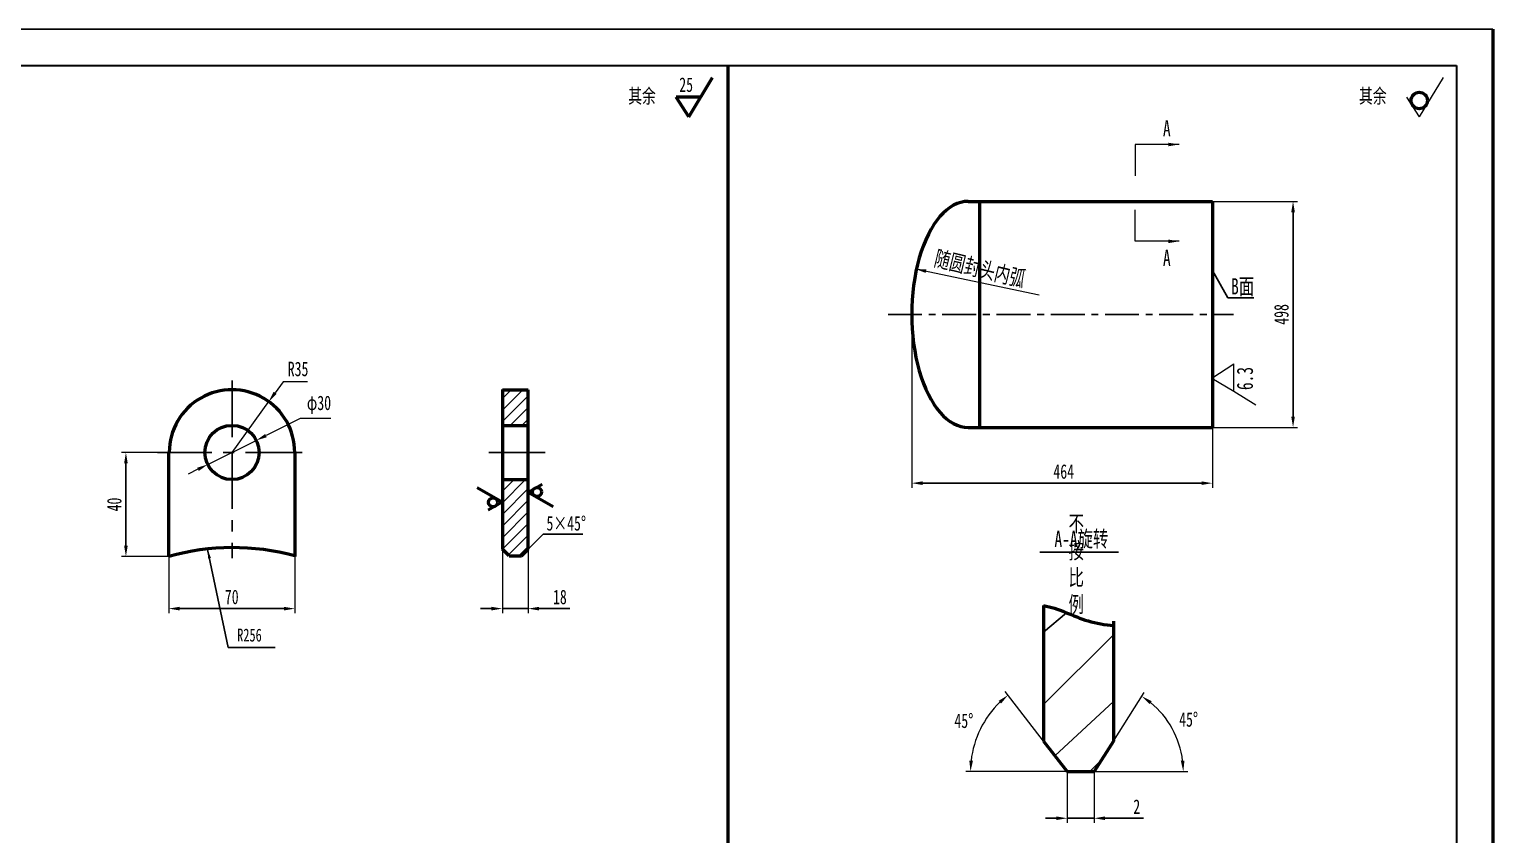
# Model space of a CAD drawing. Header units: millimetres. Extents: x 14092 to 63012, y 39469 to 71324.
# Drawn here: x 31538 to 34775, y 42566 to 44347 of the extents above; entities that cross this region are included whole.
import ezdxf

# ---------------------------------------------------------------- set-up
doc = ezdxf.new("R2010")
doc.units = ezdxf.units.MM
for name, pattern in [('CENTER', [50.8, 31.75, -6.35, 6.35, -6.35]), ('CENTERX2', [4, 2.5, -0.5, 0.5, -0.5]), ('PHANTOM2', [31.75, 15.875, -3.175, 3.175, -3.175, 3.175, -3.175])]:
    doc.linetypes.add(name, pattern=pattern)
doc.layers.get('0').update_dxf_attribs({"lineweight": 60})
doc.layers.get('DEFPOINTS').update_dxf_attribs({"color": 1, "linetype": 'PHANTOM2', "lineweight": 30})
doc.layers.add('CCX', color=1, linetype='Continuous', lineweight=30)
doc.layers.add('DD', color=1, linetype='CENTER', lineweight=30)
doc.styles.add('HZ', font='SIMFANG.TTF', dxfattribs={"width": 0.7})
doc.styles.add('HZ123', font='SIMFANG.TTF', dxfattribs={"width": 0.7, "height": 2.5})
doc.dimstyles.new('ISO-25', dxfattribs={"dimscale": 8, "dimtxt": 4, "dimasz": 3, "dimexe": 1.25, "dimexo": 0, "dimgap": 1.2, "dimtad": 1, "dimdec": 0, "dimtxsty": 'HZ', "dimcen": 2.5, "dimadec": 0, "dimazin": 0, "dimtm": 1e-09, "dimtfac": 8, "dimtdec": 0, "dimtmove": 0, "dimatfit": 3, "dimfxl": 1, "dimarcsym": 0})
doc.dimstyles.new('ISO-25$0', dxfattribs={"dimscale": 8, "dimtxt": 4, "dimasz": 3, "dimexe": 1.25, "dimexo": 0, "dimgap": 1.2, "dimtad": 1, "dimdec": 0, "dimtxsty": 'HZ', "dimcen": 0, "dimclrd": 256, "dimclrt": 256, "dimadec": 0, "dimazin": 0, "dimtm": 1e-09, "dimtfac": 8, "dimtdec": 0, "dimtmove": 0, "dimatfit": 2, "dimfxl": 1, "dimlwd": -1, "dimarcsym": 0})
doc.dimstyles.new('ISO-25$2', dxfattribs={"dimscale": 8, "dimtxt": 4, "dimasz": 3, "dimexe": 1.25, "dimexo": 0, "dimgap": 1.5, "dimtad": 2, "dimtih": 1, "dimtoh": 1, "dimdec": 0, "dimdsep": 46, "dimtxsty": 'HZ', "dimcen": 3, "dimadec": 0, "dimazin": 0, "dimtm": 1e-09, "dimtfac": 8, "dimtdec": 0, "dimtmove": 0, "dimatfit": 3, "dimfxl": 1, "dimarcsym": 0})
doc.dimstyles.new('ISO-25$3', dxfattribs={"dimscale": 8, "dimtxt": 4, "dimasz": 3, "dimexe": 1.25, "dimexo": 0, "dimgap": 1.5, "dimtad": 2, "dimtih": 1, "dimtoh": 1, "dimdec": 0, "dimdsep": 46, "dimtxsty": 'HZ', "dimcen": -2.5, "dimadec": 0, "dimazin": 0, "dimtm": 1e-09, "dimtfac": 8, "dimtdec": 0, "dimtmove": 0, "dimatfit": 3, "dimldrblk": 'NONE', "dimfxl": 1, "dimarcsym": 0})
doc.dimstyles.new('ISO-25$4', dxfattribs={"dimscale": 8, "dimtxt": 4, "dimasz": 3.5, "dimexe": 1.25, "dimexo": 0, "dimgap": 1.2, "dimtad": 1, "dimtih": 1, "dimtoh": 1, "dimdec": 0, "dimdsep": 46, "dimtxsty": 'HZ', "dimcen": 2.5, "dimadec": 0, "dimazin": 0, "dimtm": 1e-09, "dimtfac": 8, "dimtdec": 0, "dimtmove": 0, "dimatfit": 3, "dimfxl": 1, "dimarcsym": 0})

# ---------------------------------------------------------------- blocks, each defined once
blk = doc.blocks.new('*D66')
at = {"layer": 'CCX', "color": 0, "lineweight": -2}
for p, q in [((33489.7, 43716.4), (33489.7, 43333.1)), ((34154.7, 43466.4), (34154.7, 43333.1))]:
    blk.add_line(p, q, dxfattribs=at)
at = {"layer": 'CCX'}
blk.add_line((33513.7, 43343.1), (34130.7, 43343.1), dxfattribs=at)
for points in [[(33513.7, 43347.1), (33513.7, 43339.1), (33489.7, 43343.1)], [(34130.7, 43347.1), (34130.7, 43339.1), (34154.7, 43343.1)]]:
    blk.add_solid(points, dxfattribs=at)
at = {"layer": 'DEFPOINTS', "color": 0}
for p in [(33489.7, 43716.4), (34154.7, 43466.4), (34154.7, 43343.1)]:
    blk.add_point(p, dxfattribs=at)
at = {"layer": 'CCX', "insert": (33825.9, 43368.7), "char_height": 32, "attachment_point": 5, "style": 'HZ'}
blk.add_mtext('464', dxfattribs=at)
blk = doc.blocks.new('*D67')
at = {"layer": 'CCX', "color": 0, "lineweight": -2}
for p, q in [((34154.7, 43966.4), (34343.1, 43966.4)), ((34154.7, 43466.4), (34343.1, 43466.4))]:
    blk.add_line(p, q, dxfattribs=at)
at = {"layer": 'CCX'}
blk.add_line((34333.1, 43942.4), (34333.1, 43490.4), dxfattribs=at)
for points in [[(34329.1, 43942.4), (34337.1, 43942.4), (34333.1, 43966.4)], [(34329.1, 43490.4), (34337.1, 43490.4), (34333.1, 43466.4)]]:
    blk.add_solid(points, dxfattribs=at)
at = {"layer": 'DEFPOINTS', "color": 0}
for p in [(34154.7, 43966.4), (34154.7, 43466.4), (34333.1, 43466.4)]:
    blk.add_point(p, dxfattribs=at)
at = {"layer": 'CCX', "insert": (34307.5, 43716.4), "char_height": 32, "attachment_point": 5, "rotation": 90, "style": 'HZ'}
blk.add_mtext('498', dxfattribs=at)
blk = doc.blocks.new('*D63')
at = {"layer": 'CCX', "color": 0, "lineweight": -2}
for p, q in [((33833.5, 42705.2), (33833.5, 42592)), ((33893.3, 42705.2), (33893.3, 42592))]:
    blk.add_line(p, q, dxfattribs=at)
at = {"layer": 'CCX'}
for p, q in [((33809.5, 42602), (33785.5, 42602)), ((33833.5, 42602), (33893.3, 42602)), ((33917.3, 42602), (34002.2, 42602))]:
    blk.add_line(p, q, dxfattribs=at)
for points in [[(33809.5, 42606), (33809.5, 42598), (33833.5, 42602)], [(33917.3, 42606), (33917.3, 42598), (33893.3, 42602)]]:
    blk.add_solid(points, dxfattribs=at)
at = {"layer": 'DEFPOINTS', "color": 0}
for p in [(33833.5, 42705.2), (33893.3, 42705.2), (33893.3, 42602)]:
    blk.add_point(p, dxfattribs=at)
at = {"layer": 'CCX', "insert": (33987.4, 42627.6), "char_height": 32, "attachment_point": 5, "style": 'HZ'}
blk.add_mtext('2', dxfattribs=at)
blk = doc.blocks.new('*D68')
at = {"layer": 'CCX', "color": 0, "lineweight": -2}
for p, q in [((33781.3, 42772.8), (33696.6, 42882.3)), ((33833.5, 42705.2), (33609.7, 42705.2))]:
    blk.add_line(p, q, dxfattribs=at)
blk.add_arc((33833.5, 42705.2), 213.8, 134.1498, 173.5646, dxfattribs=at)
at = {"layer": 'CCX', "color": 0}
for points in [[(33682, 42861.7), (33687.2, 42855.6), (33702.8, 42874.4)], [(33625.1, 42729), (33617.1, 42729.4), (33619.7, 42705.2)]]:
    blk.add_solid(points, dxfattribs=at)
at = {"layer": 'DEFPOINTS', "color": 0}
for p in [(33658.1, 42827.4), (33781.3, 42772.8), (33833.5, 42705.2), (33833.5, 42705.2), (33893.3, 42705.2)]:
    blk.add_point(p, dxfattribs=at)
at = {"layer": 'CCX', "color": 0, "insert": (33605, 42817.4), "char_height": 32, "attachment_point": 5, "style": 'HZ'}
blk.add_mtext('45%%d', dxfattribs=at)
blk = doc.blocks.new('*D69')
at = {"layer": 'CCX', "color": 0, "lineweight": -2}
for p, q in [((33936, 42772.8), (34004, 42880.2)), ((33893.3, 42705.2), (34100.4, 42705.2))]:
    blk.add_line(p, q, dxfattribs=at)
blk.add_arc((33893.3, 42705.2), 197.1, 6.9819, 50.6969, dxfattribs=at)
at = {"layer": 'CCX', "color": 0}
for points in [[(34015.8, 42854.5), (34020.5, 42861), (33998.7, 42871.8)], [(34092.9, 42729.4), (34084.9, 42729), (34090.4, 42705.2)]]:
    blk.add_solid(points, dxfattribs=at)
at = {"layer": 'DEFPOINTS', "color": 0}
for p in [(33936, 42772.8), (34079.4, 42770.1), (33833.5, 42705.2), (33893.3, 42705.2), (33893.3, 42705.2)]:
    blk.add_point(p, dxfattribs=at)
at = {"layer": 'CCX', "color": 0, "insert": (34102.1, 42820.2), "char_height": 32, "attachment_point": 5, "style": 'HZ'}
blk.add_mtext('45%%d', dxfattribs=at)
blk = doc.blocks.new('*D159')
at = {"layer": 'CCX', "color": 0, "lineweight": -2}
for p, q in [((32137.5, 43486), (32061.6, 43448.3)), ((32205.2, 43486), (32137.5, 43486)), ((31932.6, 43384.3), (32040.1, 43437.7)), ((31911.1, 43373.7), (31889.6, 43363))]:
    blk.add_line(p, q, dxfattribs=at)
at = {"layer": 'CCX', "color": 0}
for points in [[(32059.8, 43451.9), (32063.4, 43444.7), (32040.1, 43437.7)], [(31909.3, 43377.3), (31912.9, 43370.1), (31932.6, 43384.3)]]:
    blk.add_solid(points, dxfattribs=at)
at = {"layer": 'DEFPOINTS', "color": 0}
for p in [(32040.1, 43437.7), (31932.6, 43384.3)]:
    blk.add_point(p, dxfattribs=at)
at = {"layer": 'CCX', "color": 0, "insert": (32178.7, 43516.4), "char_height": 32, "attachment_point": 5, "style": 'HZ'}
blk.add_mtext('φ30', dxfattribs=at)
blk = doc.blocks.new('_None')
blk = doc.blocks.new('*D160')
at = {"layer": 'CCX', "color": 0, "lineweight": -2}
for p, q in [((31846.4, 43180.8), (31846.4, 43055.6)), ((32125.2, 43180.8), (32125.2, 43055.6))]:
    blk.add_line(p, q, dxfattribs=at)
at = {"layer": 'CCX'}
blk.add_line((31870.4, 43065.6), (32101.2, 43065.6), dxfattribs=at)
for points in [[(31870.4, 43069.6), (31870.4, 43061.6), (31846.4, 43065.6)], [(32101.2, 43069.6), (32101.2, 43061.6), (32125.2, 43065.6)]]:
    blk.add_solid(points, dxfattribs=at)
at = {"layer": 'DEFPOINTS', "color": 0}
for p in [(31846.4, 43180.8), (32125.2, 43180.8), (32125.2, 43065.6)]:
    blk.add_point(p, dxfattribs=at)
at = {"layer": 'CCX', "insert": (31985.8, 43091.2), "char_height": 32, "attachment_point": 5, "style": 'HZ'}
blk.add_mtext('70', dxfattribs=at)
blk = doc.blocks.new('*D161')
at = {"layer": 'CCX', "color": 0, "lineweight": -2}
for p, q in [((32584.3, 43197.1), (32584.3, 43055.6)), ((32641.5, 43197.1), (32641.5, 43055.6))]:
    blk.add_line(p, q, dxfattribs=at)
at = {"layer": 'CCX'}
for p, q in [((32560.3, 43065.6), (32536.3, 43065.6)), ((32584.3, 43065.6), (32641.5, 43065.6)), ((32665.5, 43065.6), (32733.6, 43065.6))]:
    blk.add_line(p, q, dxfattribs=at)
for points in [[(32560.3, 43069.6), (32560.3, 43061.6), (32584.3, 43065.6)], [(32665.5, 43069.6), (32665.5, 43061.6), (32641.5, 43065.6)]]:
    blk.add_solid(points, dxfattribs=at)
at = {"layer": 'DEFPOINTS', "color": 0}
for p in [(32584.3, 43197.1), (32641.5, 43197.1), (32641.5, 43065.6)]:
    blk.add_point(p, dxfattribs=at)
at = {"layer": 'CCX', "insert": (32711.6, 43091.2), "char_height": 32, "attachment_point": 5, "style": 'HZ'}
blk.add_mtext('18', dxfattribs=at)
blk = doc.blocks.new('*D162')
at = {"layer": 'CCX', "color": 0, "lineweight": -2}
for p, q in [((32099.4, 43567.5), (32081.7, 43543)), ((32153.7, 43567.5), (32099.4, 43567.5)), ((31986.4, 43411), (32067.7, 43523.5))]:
    blk.add_line(p, q, dxfattribs=at)
at = {"layer": 'CCX', "color": 0}
blk.add_solid([(32078.5, 43545.3), (32085, 43540.6), (32067.7, 43523.5)], dxfattribs=at)
at = {"layer": 'DEFPOINTS', "color": 0}
for p in [(32067.7, 43523.5), (31986.4, 43411)]:
    blk.add_point(p, dxfattribs=at)
at = {"layer": 'CCX', "color": 0, "insert": (32132.5, 43595.5), "char_height": 32, "attachment_point": 5, "style": 'HZ'}
blk.add_mtext('R35', dxfattribs=at)
blk = doc.blocks.new('*D163')
at = {"layer": 'CCX', "color": 0, "lineweight": -2}
for p, q in [((31821.9, 43411), (31741.8, 43411)), ((31846.4, 43180.8), (31741.8, 43180.8))]:
    blk.add_line(p, q, dxfattribs=at)
at = {"layer": 'CCX'}
blk.add_line((31751.8, 43387), (31751.8, 43204.8), dxfattribs=at)
for points in [[(31747.8, 43387), (31755.8, 43387), (31751.8, 43411)], [(31747.8, 43204.8), (31755.8, 43204.8), (31751.8, 43180.8)]]:
    blk.add_solid(points, dxfattribs=at)
at = {"layer": 'DEFPOINTS', "color": 0}
for p in [(31821.9, 43411), (31751.8, 43180.8), (31846.4, 43180.8)]:
    blk.add_point(p, dxfattribs=at)
at = {"layer": 'CCX', "insert": (31726.2, 43295.9), "char_height": 32, "attachment_point": 5, "rotation": 90, "style": 'HZ'}
blk.add_mtext('40', dxfattribs=at)

msp = doc.modelspace()

# ---------------------------------------------------------------- hatches: boundary and pattern name
at = {"layer": 'CCX', "ltscale": 200}
h = msp.add_hatch(dxfattribs=at)
h.set_pattern_fill('ANSI31', color=256, scale=5.714286, style=0)
h.set_pattern_definition([(45, (30643.123, 31428.757), (-12.828937, 12.828937), [])])
h.paths.add_polyline_path([(32641.5, 43549.8), (32584.3, 43549.8), (32584.3, 43471), (32641.5, 43471)])
h.paths.add_polyline_path([(32641.5, 43323.3), (32641.3, 43323.4), (32641.5, 43323.5), (32641.5, 43351), (32584.3, 43351), (32584.3, 43197.1), (32599.4, 43182.1), (32626.4, 43182.1), (32641.5, 43197.1)])
at = {"layer": 'CCX'}
h = msp.add_hatch(dxfattribs=at)
h.set_pattern_fill('ANSI31', color=256, scale=55.803571, style=0)
h.set_pattern_definition([(45, (30830.79, 41907.26), (-125.283, 125.283), [])])
edge = h.paths.add_edge_path()
edge.add_line((33781.3, 42772.8), (33833.5, 42705.2))
edge.add_line((33833.5, 42705.2), (33893.3, 42705.2))
edge.add_line((33893.3, 42705.2), (33936, 42772.8))
edge.add_line((33936, 42772.8), (33936, 43028.5))
edge.add_spline(control_points=[(33936, 43028.5), (33917, 43029.8), (33864, 43038.1), (33813.4, 43067.4), (33781.3, 43072.4)], knot_values=[204.414363, 204.414363, 204.414363, 204.414363, 255.650225, 348.94346, 348.94346, 348.94346, 348.94346], degree=3, periodic=0)
edge.add_line((33781.3, 43072.4), (33781.3, 42772.8))

# ---------------------------------------------------------------- linework, layer by layer
at = {"color": 7}
msp.add_line((34774.7, 44347), (34774.7, 39595), dxfattribs=at)
at = {"lineweight": 35}
for p, q in [((28246.7, 44267), (34694.7, 44267)), ((34694.7, 44267), (34694.7, 39675))]:
    msp.add_line(p, q, dxfattribs=at)
for p, q in [((33082.7, 44267), (33082.7, 41971)), ((33614.7, 43966.4), (34154.7, 43966.4)), ((34154.7, 43966.4), (34154.7, 43466.4)), ((32584.3, 43550.4), (32584.3, 43197.1)), ((32584.3, 43549.8), (32641.5, 43549.8)), ((32641.5, 43197.1), (32641.5, 43549.9)), ((32584.3, 43471), (32641, 43471)), ((33614.7, 43466.4), (34154.7, 43466.4)), ((31846.4, 43180.8), (31846.4, 43411)), ((32125.2, 43410.6), (32125.2, 43182.1)), ((32585, 43351), (32641.2, 43351)), ((32641.3, 43323.4), (32672.1, 43340.9)), ((32583.8, 43300.9), (32528.7, 43333)), ((32641.3, 43323.4), (32696.4, 43291.2)), ((32583.8, 43300.9), (32553.1, 43283.3)), ((32125.2, 43182.1), (32125.2, 43180.8)), ((32599.4, 43182.1), (32584.3, 43197.1)), ((32599.4, 43182.1), (32626.4, 43182.1)), ((32626.4, 43182.1), (32641.5, 43197.1)), ((33781.3, 43072.4), (33781.3, 42772.8)), ((33936, 43037.6), (33936, 42772.8)), ((33781.3, 42772.8), (33833.5, 42705.2)), ((33936, 42772.8), (33893.3, 42705.2)), ((33833.5, 42705.2), (33893.3, 42705.2))]:
    msp.add_line(p, q)
at = {"ltscale": 8}
for p, q in [((32996.7, 44153.7), (33049.4, 44240.6)), ((32996.7, 44153.7), (32968.6, 44196.9)), ((33022.9, 44196.9), (32968.6, 44196.9))]:
    msp.add_line(p, q, dxfattribs=at)
at = {"lineweight": -3, "ltscale": 8}
for p, q in [((34613.1, 44153.7), (34665.8, 44240.6)), ((34613.1, 44153.7), (34584.9, 44196.9)), ((34153.6, 43575.5), (34201.9, 43606.9)), ((34201.9, 43546.3), (34201.9, 43606.9)), ((34153.6, 43575.5), (34201.9, 43546.3)), ((34201.9, 43546.3), (34250.7, 43516.7))]:
    msp.add_line(p, q, dxfattribs=at)
at = {"ltscale": 2}
msp.add_line((33639.7, 43966.4), (33639.7, 43466.4), dxfattribs=at)
for centre, radius in [((34612.2, 44189.5), 18.1), ((31986.4, 43411), 60), ((32563.9, 43300.7), 10), ((32661.2, 43323.6), 10)]:
    msp.add_circle(centre, radius)
for centre, radius, start, end in [((31986.4, 43411), 138.8, 359.8538, 179.8538), ((31988.9, 42673.7), 526.8, 75.0117, 105.6962)]:
    msp.add_arc(centre, radius, start, end)
msp.add_ellipse((33614.7, 43716.4), major_axis=(0, 250), ratio=0.5, start_param=0, end_param=3.141593)
msp.add_open_spline([(33781.3, 43072.4), (33813.4, 43067.4), (33864, 43038.1), (33917, 43029.8), (33936, 43028.5)], degree=3, knots=[204.414363, 204.414363, 204.414363, 204.414363, 297.707598, 348.94346, 348.94346, 348.94346, 348.94346])
at = {"layer": 'CCX'}
for p, q in [((28046.7, 44347), (34774.7, 44347)), ((34774.7, 39595), (34774.7, 44347)), ((34154.7, 43813.2), (34188.7, 43753.2)), ((34188.7, 43753.2), (34246.1, 43753.2)), ((32641.5, 43197.1), (32674.8, 43230.4)), ((32674.8, 43230.4), (32762.3, 43230.4)), ((31932.4, 43196.6), (31978.2, 42979.7)), ((33772.9, 43190.4), (33947.4, 43190.4)), ((33832.2, 43056.4), (33781.3, 43013.2)), ((31978.2, 42979.7), (32081.8, 42979.7)), ((33936, 42859.9), (33806.5, 42740.1))]:
    msp.add_line(p, q, dxfattribs=at)
msp.add_solid([(31933.3, 43176.3), (31939.8, 43177.7), (31932.4, 43196.6)], dxfattribs=at)
at = {"layer": 'DD', "linetype": 'CENTERX2', "ltscale": 30}
msp.add_line((33437.3, 43716.4), (34201.1, 43716.4), dxfattribs=at)
at = {"layer": 'DD', "linetype": 'CENTERX2', "ltscale": 50}
for p, q in [((31986.4, 43445.1), (31986.4, 43576)), ((32141.5, 43411), (31821.9, 43411)), ((31986.4, 43411), (31986.4, 43177.1)), ((32554.6, 43411), (32678.8, 43411))]:
    msp.add_line(p, q, dxfattribs=at)

# ---------------------------------------------------------------- texts
at = {"style": 'HZ', "width": 0.7}
for p in [(34045.4, 44110.1), (34045.4, 43823.6)]:
    msp.add_text('A', height=35.7, dxfattribs=at).set_placement(p)
at = {"layer": 'CCX', "style": 'HZ', "width": 0.7}
for s, height, p in [('其余', 32, (32862.7, 44183.5)), ('25', 32, (32975.6, 44208.5)), ('其余', 32, (34479, 44183.5)), ('B面', 35.72, (34196.1, 43760.6)), ('5×45%%d', 32, (32681.9, 43238.3)), ('A-A旋转', 35.71, (33805.4, 43202.1)), ('R256', 28.58, (31997.8, 42992.9))]:
    msp.add_text(s, height=height, dxfattribs=at).set_placement(p)
for s, height, rotation, p in [('随圆封头内弧', 35.71, 346.4176, (33537.1, 43824.4)), ('6.3', 35.72, 90, (34244.4, 43549))]:
    msp.add_text(s, height=height, rotation=rotation, dxfattribs=at).set_placement(p)
at = {"layer": 'CCX', "linetype": 'ByBlock', "insert": (33853.6, 43192.1), "char_height": 35.714, "width": 0.837, "attachment_point": 5, "style": 'HZ123'}
msp.add_mtext('\\fﾷￂￋￎ_GB2312|b0|i0|c134|p49;\\P不按比例', dxfattribs=at)

# ---------------------------------------------------------------- dimensions: what is measured, and where the dimension line sits
at = {"layer": 'CCX'}
dim = msp.add_linear_dim(base=(34333.1, 43466.4), p1=(34154.7, 43966.4), p2=(34154.7, 43466.4), angle=90, text='498', dimstyle='ISO-25$0', dxfattribs=at)
dim.commit()
dim.dimension.update_dxf_attribs({"geometry": '*D67', "text_midpoint": (34333.1, 43716.4), "dimtype": 160})
for base, p1, p2, text, picture, middle in [((34154.7, 43343.1), (33489.7, 43716.4), (34154.7, 43466.4), '464', '*D66', (33825.9, 43343.1)), ((33893.3, 42602), (33833.5, 42705.2), (33893.3, 42705.2), '2', '*D63', (33987.4, 42602))]:
    dim = msp.add_linear_dim(base=base, p1=p1, p2=p2, text=text, dimstyle='ISO-25$0', dxfattribs=at)
    dim.commit()
    dim.dimension.update_dxf_attribs({"geometry": picture, "text_midpoint": middle, "dimtype": 160})
dim = msp.add_radius_dim(center=(31986.4, 43411), mpoint=(32067.7, 43523.5), text='R35', dimstyle='ISO-25$4', override={"dimasz": 3, "dimgap": 1.5, "dimtad": 2, "dimcen": -2.5, "dimldrblk": 'None'}, dxfattribs=at)
dim.commit()
dim.dimension.update_dxf_attribs({"geometry": '*D162', "text_midpoint": (32132.5, 43567.5), "dimtype": 164})
dim = msp.add_diameter_dim_2p(p1=(31932.6, 43384.3), p2=(32040.1, 43437.7), text='φ30', dimstyle='ISO-25$3', dxfattribs=at)
dim.commit()
dim.dimension.update_dxf_attribs({"geometry": '*D159', "text_midpoint": (32178.7, 43486), "dimtype": 163})
dim = msp.add_linear_dim(base=(31751.8, 43180.8), p1=(31821.9, 43411), p2=(31846.4, 43180.8), angle=90, text='40', dimstyle='ISO-25$0', dxfattribs=at)
dim.commit()
dim.dimension.update_dxf_attribs({"geometry": '*D163', "text_midpoint": (31726.2, 43295.9)})
for base, p1, p2, text, picture, middle in [((32125.2, 43065.6), (31846.4, 43180.8), (32125.2, 43180.8), '70', '*D160', (31985.8, 43091.2)), ((32641.5, 43065.6), (32584.3, 43197.1), (32641.5, 43197.1), '18', '*D161', (32711.6, 43091.2))]:
    dim = msp.add_linear_dim(base=base, p1=p1, p2=p2, text=text, dimstyle='ISO-25$0', dxfattribs=at)
    dim.commit()
    dim.dimension.update_dxf_attribs({"geometry": picture, "text_midpoint": middle})
for base, line2, picture, middle in [((33658.1, 42827.4), ((33781.3, 42772.8), (33833.5, 42705.2)), '*D68', (33605, 42817.4)), ((34079.4, 42770.1), ((33936, 42772.8), (33893.3, 42705.2)), '*D69', (34102.1, 42820.2))]:
    dim = msp.add_angular_dim_2l(base=base, line1=((33833.5, 42705.2), (33893.3, 42705.2)), line2=line2, text='45%%d', dimstyle='ISO-25$2', override={"dimazin": 2}, dxfattribs=at)
    dim.commit()
    dim.dimension.update_dxf_attribs({"geometry": picture, "text_midpoint": middle})

# ---------------------------------------------------------------- leaders
for points in [[(34081.2, 44092.2), (33983.9, 44092.2), (33983.9, 44022.7)], [(34081.2, 43878), (33983.9, 43878), (33983.9, 43947.5)]]:
    msp.add_leader(points, dimstyle='ISO-25', override={"dimgap": 0.625, "dimtad": 0})
msp.add_leader([(33497.8, 43816.9), (33771.4, 43759.9)], dimstyle='ISO-25', override={"dimgap": 1.2, "dimtad": 0}, dxfattribs=at)

doc.saveas('drawing.dxf')
